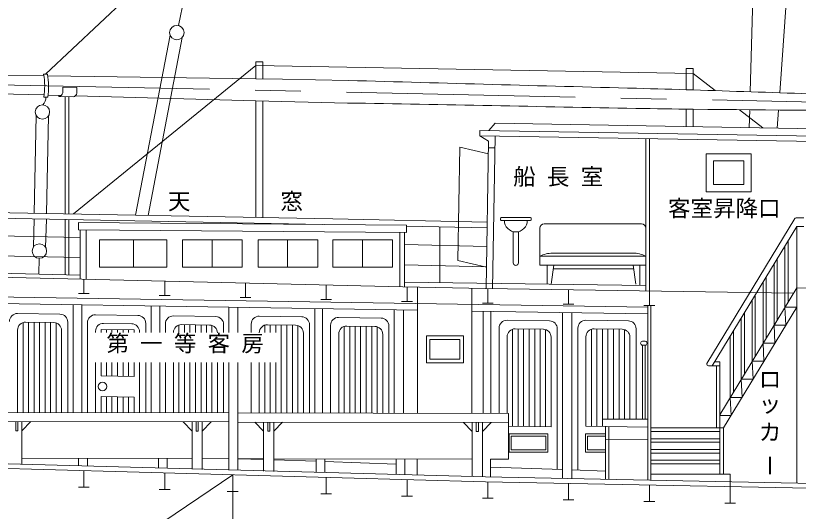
# Model space of a CAD drawing. Units: millimetres, scale not verified. Extents: x -51050 to 51050, y -29700 to 29700.
# Drawn here: x -35272 to -24405, y -14950 to -8073 of the extents above; entities that cross this region are included whole.
import ezdxf
from ezdxf.enums import TextEntityAlignment as Align

# ---------------------------------------------------------------- set-up
doc = ezdxf.new("R2010")
doc.units = ezdxf.units.MM
doc.header["$LTSCALE"] = 100
doc.linetypes.add('USER1', pattern=[50.8, 31.75, -6.35, 6.35, -6.35])
doc.layers.add('0-3_keijou', color=7, linetype='Continuous', lineweight=18)
doc.layers.add('0-6_center', color=7, linetype='USER1', lineweight=18)
doc.layers.add('0-5_text', color=7, linetype='Continuous')
doc.styles.add('ＭＳ ゴシック', font='')
doc.styles.get('ＭＳ ゴシック').set_extended_font_data('MS Gothic')

msp = doc.modelspace()

# ---------------------------------------------------------------- linework, layer by layer
at = {"layer": '0-3_keijou'}
for p, q in [((-30358.8, 4875.8), (-33012, -8211)), ((-24690.3, 669.4), (-34858.2, -8886.1)), ((-24794.1, 746.8), (-25072.5, -9129.3)), ((-23994.3, 150.8), (-24662.4, -9143)), ((-33127.5, -8344.2), (-33606.1, -10841)), ((-32960.5, -8376.2), (-33433.7, -10844.3)), ((-31937.2, -8766.3), (-34470.1, -10824.4)), ((-31937.2, -8715.4), (-31937.2, -8947.8)), ((-34881.5, -8908.7), (-38061, -8866.5)), ((-34830.7, -8885.5), (-34885.6, -8886.7)), ((-31937.2, -8947.8), (-34826.3, -8909.5)), ((-25962.8, -8806.8), (-25962.8, -9101.1)), ((-31568.2, -8952.7), (-31937.2, -8947.8)), ((-30652.8, -8972.3), (-31568.2, -8952.7)), ((-34877.4, -9173), (-38065.7, -9086.4)), ((-34420.7, -9070.5), (-34617, -9065.2)), ((-34617, -9065.2), (-34617, -9143.1)), ((-34420.7, -9070.5), (-34420.7, -9148.5)), ((-34827.1, -9203.9), (-34882.3, -9203.9)), ((-34638.7, -9179.5), (-34822.4, -9174.5)), ((-34671.1, -9195.8), (-34671.1, -9178.6)), ((-34474.8, -9201.2), (-34671.1, -9195.8)), ((-34585.9, -9198.1), (-34585.9, -10822.1)), ((-34535.8, -9199.5), (-34535.8, -10823.1)), ((-31937.2, -9252.8), (-34442.5, -9184.8)), ((-31574.8, -9262.7), (-31937.2, -9252.8)), ((-31937.2, -9252.8), (-31937.2, -10873.1)), ((-31838.6, -9255.5), (-31838.6, -10875)), ((-30663, -9285), (-31578.4, -9262.6)), ((-25962.8, -9369.5), (-25962.8, -9612.4)), ((-25864.1, -9370.6), (-25864.1, -9614.1)), ((-25222, -9377.8), (-24899.9, -9630.7)), ((-25079.6, -9379.2), (-25086.5, -9627.4)), ((-24679.6, -9383), (-24697.7, -9634.1)), ((-34986.7, -9460.3), (-35013.8, -10813.9)), ((-34816.7, -9463.7), (-34843.8, -10817.2)), ((-28829.5, -9740.1), (-28828.2, -9664.8)), ((-22477, -9773.9), (-28828.2, -9664.8)), ((-28612.5, -9566.8), (-28703.2, -9666.9)), ((-22636.7, -9669.6), (-28612.5, -9566.8)), ((-22478.3, -9849.3), (-28829.5, -9740.1)), ((-28829.5, -9740.1), (-28705.7, -9815.6)), ((-28652, -11861.5), (-28615.6, -9743.8)), ((-26523, -11020.9), (-26523, -9779.8)), ((-26473.3, -11893), (-26473.3, -9780.6)), ((-28740.9, -11860.2), (-28705.7, -9815.6)), ((-28618.4, -9908.7), (-28707.3, -9907.2)), ((-31012.3, -10970.2), (-35840.8, -10875.9)), ((-35013.4, -10892.1), (-35026.4, -11284.3)), ((-34843.6, -10895.4), (-34856.5, -11287.7)), ((-34585.9, -10900.2), (-34585.9, -11669.6)), ((-34535.8, -10901.1), (-34535.8, -11670.9)), ((-34398.6, -10942.6), (-34398.6, -11042.8)), ((-28541, -10904.4), (-28541, -10885.6)), ((-28531, -10875.6), (-28123.7, -10875.6)), ((-28531, -10914.4), (-28123.7, -10914.4)), ((-28113.7, -10904.4), (-28113.7, -10885.6)), ((-26583, -10960.9), (-27934, -10960.9)), ((-25675.9, -12899.1), (-24454.6, -10887.7)), ((-24328.4, -10879.7), (-24437.2, -10878.1)), ((-34398.6, -11042.8), (-29845.4, -11079.9)), ((-34374.5, -11043), (-34374.5, -11728.5)), ((-34291.6, -11043.7), (-34291.6, -11730.5)), ((-29937, -11079.4), (-29937, -11836.9)), ((-29873.6, -11079.4), (-29873.6, -11836.9)), ((-28726.3, -11014.8), (-29845.4, -10993)), ((-29381.2, -11001.6), (-29381.2, -11777)), ((-28364.7, -11500.9), (-28364.7, -11069.3)), ((-28290.1, -11500.9), (-28290.1, -11069.3)), ((-27994, -11020.9), (-27994, -11537.1)), ((-26523, -11893), (-26523, -11020.9)), ((-25601.6, -12932.7), (-24427.2, -10998.7)), ((-24328.4, -11000.1), (-24427.2, -10998.7)), ((-24426.7, -11848.8), (-24426.7, -10998.7)), ((-34374.5, -11152.1), (-35911.6, -11119.2)), ((-34107.5, -11182.9), (-33171.1, -11182.9)), ((-34107.5, -11182.9), (-34107.5, -11562.8)), ((-33636.6, -11182.9), (-33636.6, -11562.8)), ((-33171.1, -11182.9), (-33171.1, -11562.8)), ((-32954.6, -11182.9), (-32954.6, -11562.8)), ((-32954.6, -11182.9), (-32126.4, -11182.9)), ((-32543.2, -11182.9), (-32543.2, -11562.8)), ((-32126.4, -11182.9), (-32126.4, -11562.8)), ((-31907.2, -11182.9), (-31079, -11182.9)), ((-31907.2, -11182.9), (-31907.2, -11562.8)), ((-31495.8, -11182.9), (-31495.8, -11562.8)), ((-31079, -11182.9), (-31079, -11562.8)), ((-30866.7, -11182.9), (-30866.7, -11562.8)), ((-30866.7, -11182.9), (-30038.5, -11182.9)), ((-30455.3, -11182.9), (-30455.3, -11562.8)), ((-30038.5, -11182.9), (-30038.5, -11562.8)), ((-28730.8, -11274.8), (-29873.6, -11249.3)), ((-24590.7, -12118.9), (-24590.7, -11268)), ((-24547, -12046.9), (-24547, -11195.9)), ((-34374.5, -11429.5), (-35783.5, -11399.3)), ((-26704.4, -11366.6), (-27815.8, -11366.6)), ((-34944.5, -11438.7), (-34948.9, -11660.2)), ((-26523, -11411.4), (-27994, -11411.4)), ((-24742.5, -12368.9), (-24742.5, -11518)), ((-24698.8, -12296.9), (-24698.8, -11445.9)), ((-34374.5, -11675), (-36859.3, -11611.2)), ((-34107.5, -11562.8), (-33171.1, -11562.8)), ((-32954.6, -11562.8), (-32126.4, -11562.8)), ((-31907.2, -11562.8), (-31079, -11562.8)), ((-30866.7, -11562.8), (-30038.5, -11562.8)), ((-28735.6, -11556.5), (-29873.6, -11528.8)), ((-26523, -11537.1), (-27994, -11537.1)), ((-27890.2, -11537.1), (-27890.2, -11798.6)), ((-27798.6, -11537.1), (-27835.2, -11799.4)), ((-26689.5, -11586.5), (-27805.5, -11586.5)), ((-26696.3, -11537.1), (-26659.7, -11799.4)), ((-26604.7, -11537.1), (-26604.7, -11817.2)), ((-29897.7, -11836.9), (-36858.4, -11668.4)), ((-34325, -11929.7), (-34325, -11729.7)), ((-24850.6, -12546.9), (-24850.6, -11695.9)), ((-33203.3, -11956.9), (-33203.3, -11756.9)), ((-32081.6, -11984), (-32081.6, -11784)), ((-30960, -12011.2), (-30960, -11811.2)), ((-28748.5, -11860.1), (-29897.7, -11836.9)), ((-26523, -11818.4), (-29873.6, -11769.8)), ((-29838.3, -12038.1), (-29838.3, -11838.1)), ((-29691.3, -13588.7), (-29691.3, -11841)), ((-24894.3, -12618.9), (-24894.3, -11768)), ((-34400, -11929.7), (-34250, -11929.7)), ((-28937.7, -13590), (-28937.7, -11856.2)), ((-24471.2, -11922), (-28748.5, -11860.1)), ((-28716.6, -12060.5), (-28716.6, -11860.5)), ((-27595, -12076.8), (-27595, -11876.8)), ((-26473.3, -12093), (-26473.3, -11893)), ((-25497.2, -13611.8), (-24426.7, -11848.8)), ((-25002.4, -12796.9), (-25002.4, -11945.9)), ((-22674.6, -11874.2), (-24426.7, -11848.8)), ((-24426.7, -11848.8), (-24426.7, -14558.1)), ((-33278.3, -11956.9), (-33128.3, -11956.9)), ((-32156.6, -11984), (-32006.6, -11984)), ((-31035, -12011.2), (-30885, -12011.2)), ((-29913.3, -12038.1), (-29763.3, -12038.1)), ((-28791.6, -12060.5), (-28641.6, -12060.5)), ((-25046.1, -12868.9), (-25046.1, -12018)), ((-29691.3, -12160), (-35631.6, -12066.2)), ((-34474.8, -12084.5), (-34474.8, -13580)), ((-34351.8, -12086.4), (-34351.8, -13580.2)), ((-33392.7, -12101.6), (-33392.7, -12467.9)), ((-33269.6, -12103.5), (-33269.6, -12467.9)), ((-32310.6, -12118.7), (-32310.6, -12467.9)), ((-32187.5, -12120.6), (-32187.5, -12467.9)), ((-31118.3, -13586.1), (-31118.3, -12135.2)), ((-31013.4, -13586.3), (-31013.4, -12136.8)), ((-30016, -13588.1), (-30016, -12152.6)), ((-29887.4, -13588.3), (-29887.4, -12154.6)), ((-27670, -12076.8), (-27520, -12076.8)), ((-26548.3, -12093), (-26398.3, -12093)), ((-26493.3, -14516.5), (-26493.3, -12093)), ((-26453.3, -14517.3), (-26453.3, -12093)), ((-25442.9, -13792.4), (-24426.7, -12118.9)), ((-24426.7, -12118.9), (-24590.7, -12118.9)), ((-24578.5, -12368.9), (-24590.7, -12118.9)), ((-34657.1, -12215), (-35246.4, -12205.7)), ((-33575, -12232.1), (-34164.2, -12222.8)), ((-32492.8, -12249.2), (-33082.1, -12239.9)), ((-31300.6, -12251.4), (-31889.8, -12242.1)), ((-30198.3, -12268.8), (-30787.5, -12259.5)), ((-26493.3, -12210.5), (-28937.7, -12171.9)), ((-28780, -13590.7), (-28780, -12174.4)), ((-28675, -13590.7), (-28675, -12176.1)), ((-27677.7, -14492.7), (-27677.7, -12191.8)), ((-27549.1, -14495.3), (-27549.1, -12193.9)), ((-25197.9, -13118.9), (-25197.9, -12268)), ((-25154.2, -13046.9), (-25154.2, -12195.9)), ((-35169.5, -13578.7), (-35169.5, -12330.8)), ((-34742.8, -12331.6), (-35133.8, -12325.4)), ((-35093.5, -13578.9), (-35093.5, -12326)), ((-35017.5, -13579), (-35017.5, -12327.2)), ((-34941.5, -13579.1), (-34941.5, -12328.4)), ((-34862.6, -13579.3), (-34862.6, -12329.7)), ((-34786.6, -13579.4), (-34786.6, -12330.9)), ((-34710.6, -13579.6), (-34710.6, -12336.9)), ((-34548.8, -13579.8), (-34548.8, -12325)), ((-34276, -13580.3), (-34276, -12332.8)), ((-33660.7, -12348.6), (-34051.7, -12342.5)), ((-33466.7, -12467.9), (-33466.7, -12342.1)), ((-33193.8, -12467.9), (-33193.8, -12349.9)), ((-33005.3, -12467.9), (-33005.3, -12364.9)), ((-32578.6, -12365.7), (-32969.5, -12359.6)), ((-32929.3, -12467.9), (-32929.3, -12360.2)), ((-32853.3, -12467.9), (-32853.3, -12361.4)), ((-32777.3, -12467.9), (-32777.3, -12362.6)), ((-32698.3, -12467.9), (-32698.3, -12363.8)), ((-32622.3, -12467.9), (-32622.3, -12365)), ((-32546.3, -12467.9), (-32546.3, -12371.1)), ((-32384.6, -12467.9), (-32384.6, -12359.2)), ((-32001.5, -12467.9), (-32001.5, -12352)), ((-31813, -12467.9), (-31813, -12367.1)), ((-31386.3, -12367.9), (-31777.3, -12361.7)), ((-31737, -12467.9), (-31737, -12362.4)), ((-31661, -12467.9), (-31661, -12363.6)), ((-31585, -13585.2), (-31585, -12364.8)), ((-31506, -13585.4), (-31506, -12366)), ((-31430, -13585.5), (-31430, -12367.2)), ((-31354, -13585.6), (-31354, -12373.3)), ((-31192.3, -13585.9), (-31192.3, -12361.4)), ((-30899.3, -13586.5), (-30899.3, -12369.5)), ((-30710.7, -13586.8), (-30710.7, -12384.5)), ((-30284, -12385.3), (-30675, -12379.1)), ((-30634.7, -13587), (-30634.7, -12379.8)), ((-30558.7, -13587.1), (-30558.7, -12381)), ((-30482.7, -13587.2), (-30482.7, -12382.2)), ((-30403.8, -13587.4), (-30403.8, -12383.4)), ((-30327.8, -13587.5), (-30327.8, -12384.6)), ((-30090, -13587.9), (-30090, -12378.8)), ((-27860, -12308), (-28449.2, -12298.7)), ((-26765.2, -12308), (-27354.5, -12298.7)), ((-24578.5, -12368.9), (-24742.5, -12368.9)), ((-24730.3, -12618.9), (-24742.5, -12368.9)), ((-35245.5, -13578.6), (-35245.5, -12435.4)), ((-34634.6, -13579.7), (-34634.6, -12441.5)), ((-34163.4, -12467.9), (-34163.4, -12452.5)), ((-33628.5, -12434.1), (-34087.4, -12426.9)), ((-34087.4, -12467.9), (-34087.4, -12426.9)), ((-34011.4, -12467.9), (-34011.4, -12428.1)), ((-33935.4, -12467.9), (-33935.4, -12429.3)), ((-33859.4, -12467.9), (-33859.4, -12430.5)), ((-33780.5, -12467.9), (-33780.5, -12431.7)), ((-33704.5, -12467.9), (-33704.5, -12432.9)), ((-33628.5, -12467.9), (-33628.5, -12434.1)), ((-33552.5, -12467.9), (-33552.5, -12458.6)), ((-31278, -13585.8), (-31278, -12477.9)), ((-30786.7, -13586.7), (-30786.7, -12489.1)), ((-30251.8, -13587.6), (-30251.8, -12390.7)), ((-30175.8, -13587.8), (-30175.8, -12495.3)), ((-28561, -13590.7), (-28561, -12408.7)), ((-28372.4, -13766.8), (-28372.4, -12423.8)), ((-27945.7, -12424.6), (-28336.7, -12418.4)), ((-28296.4, -13766.8), (-28296.4, -12419)), ((-28220.4, -13766.8), (-28220.4, -12420.2)), ((-28144.4, -13766.8), (-28144.4, -12421.4)), ((-28065.4, -13772.9), (-28065.4, -12422.7)), ((-27989.4, -13774.1), (-27989.4, -12423.9)), ((-27913.4, -13775.3), (-27913.4, -12429.9)), ((-27751.7, -14369.2), (-27751.7, -12418)), ((-27466.2, -14378.8), (-27466.2, -12408.7)), ((-27277.7, -13766.8), (-27277.7, -12423.8)), ((-26851, -12424.6), (-27241.9, -12418.4)), ((-27201.7, -13766.8), (-27201.7, -12419)), ((-27125.7, -13766.8), (-27125.7, -12420.2)), ((-27049.7, -13672.3), (-27049.7, -12421.4)), ((-26970.7, -13672.3), (-26970.7, -12422.7)), ((-26894.7, -13672.3), (-26894.7, -12423.9)), ((-26818.7, -13672.3), (-26818.7, -12429.9)), ((-26657, -13672.3), (-26657, -12418)), ((-25306, -13296.9), (-25306, -12445.9)), ((-28448.4, -13590.9), (-28448.4, -12528.4)), ((-27837.4, -13776.5), (-27837.4, -12534.5)), ((-27353.7, -13766.8), (-27353.7, -12528.4)), ((-26742.7, -13672.3), (-26742.7, -12534.5)), ((-26569.9, -12589), (-26529.9, -12589)), ((-25349.7, -13368.9), (-25349.7, -12518)), ((-26569.9, -13672.3), (-26569.9, -12646.5)), ((-26569.9, -12646.5), (-26529.9, -12646.5)), ((-26529.9, -13672.3), (-26529.9, -12646.5)), ((-24730.3, -12618.9), (-24894.3, -12618.9)), ((-24882.1, -12868.9), (-24894.3, -12618.9)), ((-34163.4, -13580.5), (-34163.4, -12887.1)), ((-34087.4, -13070.9), (-34087.4, -12887.1)), ((-34011.4, -13072.1), (-34011.4, -12887.1)), ((-33935.4, -13073.3), (-33935.4, -12887.1)), ((-33859.4, -13074.5), (-33859.4, -12887.1)), ((-33780.5, -13075.7), (-33780.5, -12887.1)), ((-33704.5, -13076.9), (-33704.5, -12887.1)), ((-33628.5, -13078.1), (-33628.5, -12887.1)), ((-33552.5, -13581.7), (-33552.5, -12887.1)), ((-33466.7, -13581.8), (-33466.7, -12887.1)), ((-33392.7, -12887.1), (-33392.7, -13581.9)), ((-33269.6, -12887.1), (-33269.6, -13582.2)), ((-33193.8, -13582.3), (-33193.8, -12887.1)), ((-33081.3, -13582.5), (-33081.3, -12887.1)), ((-33005.3, -13582.6), (-33005.3, -12887.1)), ((-32929.3, -13582.8), (-32929.3, -12887.1)), ((-32853.3, -13582.9), (-32853.3, -12887.1)), ((-32777.3, -13583.1), (-32777.3, -12887.1)), ((-32698.3, -13583.2), (-32698.3, -12887.1)), ((-32622.3, -13583.3), (-32622.3, -12887.1)), ((-32546.3, -13583.5), (-32546.3, -12887.1)), ((-32470.3, -13583.6), (-32470.3, -12887.1)), ((-32384.6, -13583.8), (-32384.6, -12887.1)), ((-32310.6, -12887.1), (-32310.6, -14373.9)), ((-32187.5, -12887.1), (-32187.5, -14377.3)), ((-32001.5, -13584.5), (-32001.5, -12887.1)), ((-31889, -13584.7), (-31889, -12887.1)), ((-31813, -13584.8), (-31813, -12887.1)), ((-31737, -13585), (-31737, -12887.1)), ((-31661, -13585.1), (-31661, -12887.1)), ((-25567.4, -12876.5), (-25497.2, -12876.5)), ((-25497.2, -14435.9), (-25497.2, -12876.5)), ((-24882.1, -12868.9), (-25046.1, -12868.9)), ((-25033.9, -13118.9), (-25046.1, -12868.9)), ((-25651.1, -12932.7), (-25497.2, -12932.7)), ((-25541, -13792.4), (-25541, -12932.7)), ((-33628.5, -13078.1), (-34087.4, -13070.9)), ((-25033.9, -13118.9), (-25197.9, -13118.9)), ((-25185.7, -13368.9), (-25197.9, -13118.9)), ((-34087.4, -13580.7), (-34087.4, -13357.1)), ((-33628.5, -13364.4), (-34087.4, -13357.1)), ((-34011.4, -13580.8), (-34011.4, -13358.3)), ((-33935.4, -13581), (-33935.4, -13359.5)), ((-33859.4, -13581.1), (-33859.4, -13360.7)), ((-33780.5, -13581.2), (-33780.5, -13362)), ((-33704.5, -13581.4), (-33704.5, -13363.2)), ((-33628.5, -13581.5), (-33628.5, -13364.4)), ((-25185.7, -13368.9), (-25349.7, -13368.9)), ((-25337.5, -13618.9), (-25349.7, -13368.9)), ((-35631.6, -13577.9), (-32310.6, -13583.9)), ((-32187.5, -13584.1), (-28429.2, -13591)), ((-28429.2, -13591), (-28429.2, -14226.7)), ((-27125.7, -13672.3), (-26493.3, -13672.3)), ((-25337.5, -13618.9), (-25501.6, -13618.9)), ((-35631.6, -13704.9), (-32310.6, -13710.9)), ((-35271.7, -13834.1), (-35271.5, -13705.6)), ((-35241.7, -13834.2), (-35241.5, -13705.6)), ((-35185.7, -13705.7), (-35185.7, -14295.5)), ((-35185.7, -13834.3), (-35063.1, -13705.9)), ((-32822.7, -13838.6), (-32944.7, -13709.8)), ((-32822.7, -13710), (-32822.7, -14364.5)), ((-32766.6, -13838.7), (-32766.4, -13710.1)), ((-32736.6, -13838.7), (-32736.4, -13710.2)), ((-32680.5, -13710.3), (-32680.5, -14368.4)), ((-32680.5, -13838.9), (-32558, -13710.5)), ((-32187.5, -13711.2), (-28429.2, -13718)), ((-31829.3, -13838.6), (-31949.7, -13711.6)), ((-31829.3, -13711.8), (-31829.3, -14391.6)), ((-31773.2, -13838.7), (-31773, -13711.9)), ((-31743.2, -13838.7), (-31743, -13712)), ((-31687.2, -13712.1), (-31687.2, -14395.5)), ((-31687.2, -13838.9), (-31566.3, -13712.3)), ((-28932.6, -13843.8), (-29053, -13716.8)), ((-28932.6, -13717.1), (-28932.6, -14466.1)), ((-28876.5, -13844), (-28876.3, -13717.2)), ((-28846.5, -13844), (-28846.3, -13717.2)), ((-28790.5, -13717.3), (-28790.5, -14470)), ((-28790.5, -13844.1), (-28669.6, -13717.5)), ((-27837.4, -13776.5), (-28429.2, -13767.2)), ((-26493.3, -13780.4), (-27353.7, -13766.8)), ((-27083.5, -13771.1), (-27083.5, -14504.6)), ((-27036.2, -13771.1), (-27036.2, -14504.6)), ((-26453.3, -13792.4), (-25442.9, -13792.4)), ((-25442.9, -14435.9), (-25442.9, -13792.4)), ((-35271.7, -13834.1), (-35241.7, -13834.2)), ((-32766.6, -13838.7), (-32736.6, -13838.7)), ((-31773.2, -13838.7), (-31743.2, -13838.7)), ((-28876.5, -13844), (-28846.5, -13844)), ((-26453.3, -13842.4), (-25497.2, -13842.4)), ((-26493.3, -13959.2), (-27083.5, -13949.9)), ((-26453.3, -13942.4), (-25497.2, -13942.4)), ((-26453.3, -13992.4), (-25497.2, -13992.4)), ((-26453.3, -14092.4), (-25497.2, -14092.4)), ((-35185.7, -14214.5), (-32822.7, -14218.8)), ((-34397.9, -14215.9), (-34397.9, -14317)), ((-34275.8, -14216.1), (-34275.8, -14320.3)), ((-33290.9, -14217.9), (-33290.9, -14347.2)), ((-33168.8, -14218.1), (-33168.8, -14350.5)), ((-32680.5, -14219), (-32310.6, -14219.7)), ((-32187.5, -14219.9), (-31829.3, -14232)), ((-32187.5, -14219.9), (-31829.3, -14220.6)), ((-31687.2, -14220.8), (-28932.6, -14225.8)), ((-31100.6, -14221.9), (-31100.6, -14406.9)), ((-30978.5, -14222.1), (-30978.5, -14410.3)), ((-29990.2, -14223.9), (-29990.2, -14437.2)), ((-29868.1, -14224.1), (-29868.1, -14440.6)), ((-29697.7, -14224.4), (-29697.7, -14445.2)), ((-28679.4, -14226.3), (-28679.4, -14472.5)), ((-28679.4, -14226.3), (-28429.2, -14226.7)), ((-26453.3, -14142.4), (-25497.2, -14142.4)), ((-31687.2, -14236.8), (-31100.6, -14256.5)), ((-30978.5, -14260.6), (-29990.2, -14293.9)), ((-28679.4, -14338), (-27677.7, -14371.7)), ((-26453.3, -14242.4), (-25497.2, -14242.4)), ((-26453.3, -14292.4), (-25497.2, -14292.4)), ((-34325, -14616.9), (-34325, -14386.9)), ((-33203.3, -14647.5), (-33203.3, -14417.5)), ((-32258.4, -14673.3), (-32258.4, -14443.3)), ((-32258.4, -19346.6), (-32258.4, -14443.3)), ((-27549.1, -14376), (-27083.5, -14391.7)), ((-26453.3, -14435.9), (-25351.6, -14435.9)), ((-25351.6, -14607.5), (-25351.6, -14435.9)), ((-30960, -14708.7), (-30960, -14478.7)), ((-29838.3, -14739.3), (-29838.3, -14509.3)), ((-28716.6, -14769.7), (-28716.6, -14539.7)), ((-27595, -14792.3), (-27595, -14562.3)), ((-34400, -14616.9), (-34250, -14616.9)), ((-33278.3, -14647.5), (-33128.3, -14647.5)), ((-26473.3, -14814.9), (-26473.3, -14584.9)), ((-25351.6, -14837.5), (-25351.6, -14607.5)), ((-32333.4, -14673.3), (-32183.4, -14673.3)), ((-31035, -14708.7), (-30885, -14708.7)), ((-29913.3, -14739.3), (-29763.3, -14739.3)), ((-28791.6, -14769.7), (-28641.6, -14769.7)), ((-27670, -14792.3), (-27520, -14792.3)), ((-26548.3, -14814.9), (-26398.3, -14814.9)), ((-25426.6, -14837.5), (-25276.6, -14837.5))]:
    msp.add_line(p, q, dxfattribs=at)
at = {"layer": '0-3_keijou', "linetype": 'USER1'}
for p, q in [((-29132.4, -11468.3), (-29105.4, -9896.4)), ((-29105.4, -9896.4), (-28708.7, -9988.6)), ((-29132.4, -11468.3), (-28735.7, -11560.5))]:
    msp.add_line(p, q, dxfattribs=at)
at = {"layer": '0-3_keijou'}
for points in [[(-31937.2, -8715.4), (-31838.6, -8715.4), (-31838.6, -8949.1)], [(-31937.2, -8766.3), (-25864.1, -8873.7), (-25558.5, -9113.6)], [(-25962.8, -8806.8), (-25864.1, -8806.8), (-25864.1, -9104.1)], [(-28725, -10936.8), (-30869.7, -10893.7), (-35858.8, -10797.6)], [(-34398.6, -10942.6), (-29845.4, -10979.7), (-29845.4, -11079.9)], [(-26493.3, -12117.9), (-38235.2, -11932.5), (-39550.6, -11898.3)], [(-27083.5, -13877.2), (-27360.9, -13877.2), (-27360.9, -14128.5), (-27083.5, -14128.5)], [(-27083.5, -13907.2), (-27330.9, -13907.2), (-27330.9, -14098.5), (-27083.5, -14098.5)], [(-22587.7, -14595.1), (-28748.5, -14471.1), (-35719.2, -14280.9)], [(-20822.4, -14686.5), (-22587.7, -14663.1), (-28748.5, -14539.1), (-35721.1, -14348.8)]]:
    msp.add_lwpolyline(points, dxfattribs=at)
for points in [[(-25684.2, -9988.7), (-25061.9, -9988.7), (-25061.9, -10515.5), (-25684.2, -10515.5)], [(-25584.2, -10088.7), (-25161.9, -10088.7), (-25161.9, -10415.5), (-25584.2, -10415.5)], [(-29570, -12514.4), (-29055.8, -12514.4), (-29055.8, -12887.8), (-29570, -12887.8)], [(-29520, -12564.4), (-29105.8, -12564.4), (-29105.8, -12837.8), (-29520, -12837.8)], [(-27882.6, -13877.2), (-28421.8, -13877.2), (-28421.8, -14128.5), (-27882.6, -14128.5)], [(-27912.6, -13907.2), (-28391.8, -13907.2), (-28391.8, -14098.5), (-27912.6, -14098.5)]]:
    msp.add_lwpolyline(points, close=True, dxfattribs=at)
for centre, radius in [((-33034.1, -8308.5), 100), ((-34900.7, -9409.4), 100), ((-34942.5, -11338.7), 100), ((-34065.4, -13219.1), 60.3)]:
    msp.add_circle(centre, radius, dxfattribs=at)
for centre, radius, start, end in [((-35730.2, -9054.3), 861, 349.99197, 11.22168), ((-35675.1, -9054.3), 861, 349.99197, 11.30103), ((11979, 1492777.9), 1502355.2, 268.37392, 268.52652), ((-38223.8, -409605.2), 400691.8, 88.23238, 88.3452), ((-38223.8, -409605.2), 400691.8, 87.7729, 88.23238), ((-34980.6, -9215), 126.4, 311.69299, 5.04359), ((-34685.7, -9126.6), 70.7, 281.93257, 346.51235), ((-34489.5, -9132), 70.7, 281.93257, 346.51235), ((-57009.3, -1511409.2), 1502355.2, 88.84257, 88.99517), ((-21062.6, 394001.8), 403401, 269.20514, 269.31801), ((-21062.6, 394001.8), 403401, 269.31801, 269.77414), ((-28531, -10885.6), 10, 90, 180), ((-28531, -10904.4), 10, 180, 270), ((-28327.4, -10914.4), 159.4, 180, 0), ((-28123.7, -10885.6), 10, 0, 90), ((-28123.7, -10904.4), 10, 270, 0), ((-27934, -11020.9), 60, 90, 180), ((-26583, -11020.9), 60, 0, 90), ((-24437.5, -10898.1), 20, 89.16967, 148.73349), ((-27803.2, -11793.7), 427.2, 91.96789, 116.5337), ((-27815.8, -11426.6), 60, 90, 91.96789), ((-26711.8, -11786.5), 419.9, 63.27879, 88.98834), ((-28327.4, -11500.9), 37.3, 180, 0), ((-35248.1, -12315.7), 110, 89.09539, 180), ((-34658.8, -12325), 110, 0, 89.09539), ((-34166, -12332.8), 110, 89.09539, 180), ((-33576.7, -12342.1), 110, 0, 89.09539), ((-33083.8, -12349.9), 110, 89.09539, 180), ((-32494.6, -12359.2), 110, 0, 89.09539), ((-31891.5, -12352), 110, 89.09539, 180), ((-31302.3, -12361.4), 110, 0, 89.09539), ((-30789.3, -12369.5), 110, 89.09539, 180), ((-30200, -12378.8), 110, 0, 89.09539), ((-35135.5, -12435.4), 110, 89.09539, 180), ((-34744.6, -12441.5), 110, 0, 89.09539), ((-34053.4, -12452.5), 110, 89.09539, 180), ((-33662.5, -12458.6), 110, 0, 89.09539), ((-32971.3, -12469.5), 110, 89.09539, 180), ((-32580.3, -12475.7), 110, 0, 89.09539), ((-31779, -12471.7), 110, 89.09539, 180), ((-31388, -12477.9), 110, 0, 89.09539), ((-30676.7, -12489.1), 110, 89.09539, 180), ((-30285.8, -12495.3), 110, 0, 89.09539), ((-28451, -12408.7), 110, 89.09539, 180), ((-27861.7, -12418), 110, 0, 89.09539), ((-27356.2, -12408.7), 110, 89.09539, 180), ((-26767, -12418), 110, 0, 89.09539), ((-28338.4, -12528.4), 110, 89.09539, 180), ((-27947.4, -12534.5), 110, 0, 89.09539), ((-27243.7, -12528.4), 110, 89.09539, 180), ((-26852.7, -12534.5), 110, 0, 89.09539), ((-26565.8, -12617.8), 29, 98.07455, 261.92545), ((-26533.9, -12617.8), 29, 278.07455, 81.92545), ((-25648.2, -12904.6), 28.3, 168.69043, 264.0775)]:
    msp.add_arc(centre, radius, start, end, dxfattribs=at)
at = {"layer": '0-6_center'}
for p, q in [((-22424.7, -9311), (-42401.4, -8883.7)), ((-32258.4, -14443.3), (-39507.6, -19340.4))]:
    msp.add_line(p, q, dxfattribs=at)

# ---------------------------------------------------------------- texts
at = {"layer": '0-5_text', "style": 'ＭＳ ゴシック'}
for s, p in [('船 長 室', (-28364, -10489.9)), ('天\u3000\u3000\u3000\u3000窓', (-33157.8, -10831.4)), ('客室昇降口', (-26214.1, -10929)), ('第 一 等 客 房', (-34012.1, -12802.5)), ('ロ', (-24954.6, -13301.5)), ('ッ', (-24954.6, -13643.8)), ('カ', (-24954.6, -14033.9))]:
    msp.add_text(s, height=229.1, dxfattribs=at).set_placement(p, align=Align.BOTTOM_LEFT)
msp.add_text('ー', height=229.1, rotation=90, dxfattribs=at).set_placement((-24610.3, -14470.7), align=Align.BOTTOM_LEFT)

doc.saveas('drawing.dxf')
